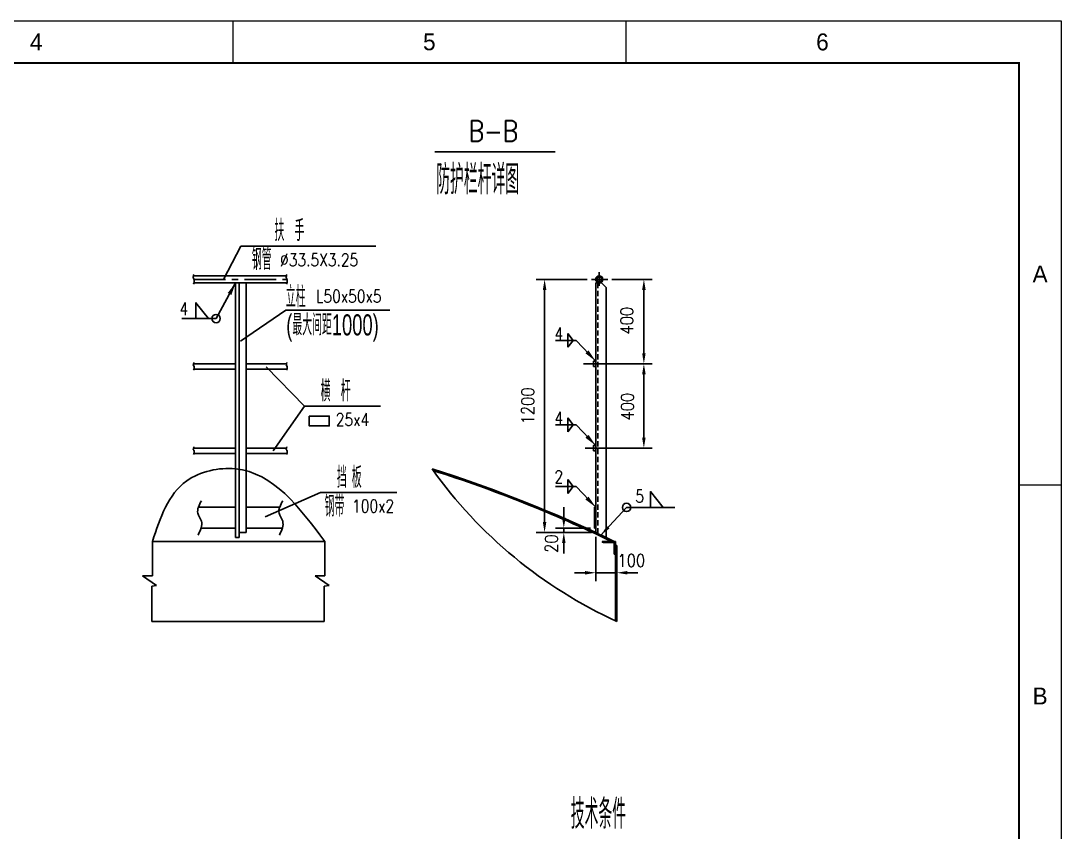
# Model space of a CAD drawing. Extents: x 148 to 221443, y -36682 to 6758.
# Drawn here: x 35430 to 40361, y -31553 to -27708 of the extents above; entities that cross this region are included whole.
import ezdxf
from ezdxf.enums import TextEntityAlignment as Align

# ---------------------------------------------------------------- set-up
doc = ezdxf.new("R2010")
doc.units = 0
doc.header["$LTSCALE"] = 10
doc.header["$MEASUREMENT"] = 0
for name, pattern in [('CENTERX2', [4, 2.5, -0.5, 0.5, -0.5]), ('HIDDENX2', [0.75, 0.5, -0.25]), ('PHANTOM', [2.5, 1.25, -0.25, 0.25, -0.25, 0.25, -0.25])]:
    doc.linetypes.add(name, pattern=pattern)
for name, color, linetype in [('2', 4, 'Continuous'), ('2-FAT-LINE', 6, 'Continuous'), ('4', 1, 'CENTERX2'), ('6', 4, 'PHANTOM'), ('CENTER', 1, 'CENTERX2')]:
    doc.layers.add(name, color=color, linetype=linetype)
doc.layers.add('2（细实线）', color=3, linetype='Continuous', lineweight=20)
doc.layers.add('图框层', color=7, linetype='Continuous', lineweight=15)
doc.styles.add('HZ', font='ROMS.SHX', dxfattribs={"width": 0.75, "bigfont": 'GBCBIG.SHX'})
doc.styles.get("Standard").update_dxf_attribs({"font": 'wison_e.shx', "width": 0.75, "bigfont": 'wison_c.shx'})
doc.styles.add('XW', font='ROMANS.shx', dxfattribs={"width": 0.85})
doc.dimstyles.new('LDIM2', dxfattribs={"dimscale": 80, "dimtxt": 3, "dimasz": 3, "dimexe": 2, "dimexo": 1, "dimgap": 1, "dimtad": 0, "dimdec": 0, "dimzin": 0, "dimdsep": 46, "dimtxsty": 'Standard', "dimcen": 2, "dimclrd": 3, "dimclre": 3, "dimclrt": 3, "dimadec": 0, "dimazin": 0, "dimtfac": 0.666667, "dimtdec": 0, "dimtofl": 0, "dimtmove": 2, "dimatfit": 3, "dimfxl": 1, "dimtvp": 1.333333, "dimtolj": 1, "dimtzin": 0, "dimarcsym": 0})

# ---------------------------------------------------------------- blocks, each defined once
blk = doc.blocks.new('*D1892')
at = {"layer": '2', "color": 3, "linetype": 'Continuous', "lineweight": -2}
for p, q in [((38231.7, -28933.1), (38423.2, -28933.1)), ((38383.2, -28983.1), (38383.2, -29283.1)), ((38174.8, -29333.1), (38423.2, -29333.1))]:
    blk.add_line(p, q, dxfattribs=at)
at = {"layer": '2', "color": 3}
for points in [[(38391.6, -28983.1), (38374.9, -28983.1), (38383.2, -28933.1)], [(38374.9, -29283.1), (38391.6, -29283.1), (38383.2, -29333.1)]]:
    blk.add_solid(points, dxfattribs=at)
at = {"layer": 'Defpoints', "color": 0}
for p in [(38211.7, -28933.1), (38154.8, -29333.1), (38383.2, -29333.1)]:
    blk.add_point(p, dxfattribs=at)
at = {"layer": '2', "color": 3, "insert": (38302.4, -29129.4), "char_height": 60, "attachment_point": 5, "rotation": 90, "style": 'XW'}
blk.add_mtext('\\A1;400', dxfattribs=at)
blk = doc.blocks.new('*D1893')
at = {"layer": '2', "color": 3, "linetype": 'Continuous', "lineweight": -2}
for p, q in [((38115, -28933.1), (37872.6, -28933.1)), ((37912.6, -28983.1), (37912.6, -30083.1)), ((38134.8, -30133.1), (37872.6, -30133.1))]:
    blk.add_line(p, q, dxfattribs=at)
at = {"layer": '2', "color": 3}
for points in [[(37921, -28983.1), (37904.3, -28983.1), (37912.6, -28933.1)], [(37904.3, -30083.1), (37921, -30083.1), (37912.6, -30133.1)]]:
    blk.add_solid(points, dxfattribs=at)
at = {"layer": 'Defpoints', "color": 0}
for p in [(38135, -28933.1), (37912.6, -30133.1), (38154.8, -30133.1)]:
    blk.add_point(p, dxfattribs=at)
at = {"layer": '2', "color": 3, "insert": (37832.6, -29532.8), "char_height": 60, "attachment_point": 5, "rotation": 90, "style": 'XW'}
blk.add_mtext('\\A1;1200', dxfattribs=at)
blk = doc.blocks.new('*D1894')
at = {"layer": '2', "color": 3, "linetype": 'Continuous', "lineweight": -2}
for p, q in [((38174.8, -29333.1), (38423.2, -29333.1)), ((38383.2, -29383.1), (38383.2, -29683.1)), ((38174.8, -29733.1), (38423.2, -29733.1))]:
    blk.add_line(p, q, dxfattribs=at)
at = {"layer": '2', "color": 3}
for points in [[(38391.6, -29383.1), (38374.9, -29383.1), (38383.2, -29333.1)], [(38374.9, -29683.1), (38391.6, -29683.1), (38383.2, -29733.1)]]:
    blk.add_solid(points, dxfattribs=at)
at = {"layer": 'Defpoints', "color": 0}
for p in [(38154.8, -29333.1), (38154.8, -29733.1), (38383.2, -29733.1)]:
    blk.add_point(p, dxfattribs=at)
at = {"layer": '2', "color": 3, "insert": (38305.1, -29536.7), "char_height": 60, "attachment_point": 5, "rotation": 90, "style": 'XW'}
blk.add_mtext('\\A1;400', dxfattribs=at)
blk = doc.blocks.new('*D1895')
at = {"layer": '2', "color": 3, "linetype": 'Continuous', "lineweight": -2}
for p, q in [((38154.8, -30153.1), (38154.8, -30363.7)), ((38254.8, -30214.8), (38254.8, -30363.7)), ((38104.8, -30323.7), (38054.8, -30323.7)), ((38304.8, -30323.7), (38354.8, -30323.7))]:
    blk.add_line(p, q, dxfattribs=at)
at = {"layer": '2', "color": 3}
for points in [[(38104.8, -30332.1), (38104.8, -30315.4), (38154.8, -30323.7)], [(38304.8, -30315.4), (38304.8, -30332.1), (38254.8, -30323.7)]]:
    blk.add_solid(points, dxfattribs=at)
at = {"layer": 'Defpoints', "color": 0}
for p in [(38154.8, -30133.1), (38254.8, -30194.8), (38254.8, -30323.7)]:
    blk.add_point(p, dxfattribs=at)
at = {"layer": '2', "color": 3, "insert": (38323.6, -30265.6), "char_height": 60, "attachment_point": 5, "style": 'XW'}
blk.add_mtext('\\A1;100', dxfattribs=at)
blk = doc.blocks.new('*D1896')
at = {"layer": '2', "color": 3, "linetype": 'Continuous', "lineweight": -2}
for p, q in [((38003.7, -30063.1), (38003.7, -30013.1)), ((38129.8, -30113.1), (37963.7, -30113.1)), ((38134.8, -30133.1), (37963.7, -30133.1)), ((38003.7, -30183.1), (38003.7, -30233.1))]:
    blk.add_line(p, q, dxfattribs=at)
at = {"layer": '2', "color": 3}
for points in [[(37995.4, -30063.1), (38012.1, -30063.1), (38003.7, -30113.1)], [(38012.1, -30183.1), (37995.4, -30183.1), (38003.7, -30133.1)]]:
    blk.add_solid(points, dxfattribs=at)
at = {"layer": 'Defpoints', "color": 0}
for p in [(38149.8, -30113.1), (38003.7, -30133.1), (38154.8, -30133.1)]:
    blk.add_point(p, dxfattribs=at)
at = {"layer": '2', "color": 3, "insert": (37944.7, -30185.6), "char_height": 60, "attachment_point": 5, "rotation": 90, "style": 'XW'}
blk.add_mtext('\\A1;20', dxfattribs=at)
blk = doc.blocks.new('a2')
for p, q in [((15708.75, 10126.74), (15708.75, 10116.74)), ((15801.92, 10126.74), (15801.92, 10116.74)), ((15905.09, 10016.74), (15895.09, 10016.74))]:
    blk.add_line(p, q)
at = {"layer": '图框层', "ltscale": 10}
blk.add_lwpolyline([(15311.09, 10126.74), (15905.09, 10126.74), (15905.09, 9706.74), (15311.09, 9706.74)], close=True, dxfattribs=at)
at = {"layer": '图框层', "ltscale": 10, "const_width": 0.5}
blk.add_lwpolyline([(15336.09, 10116.74), (15895.09, 10116.74), (15895.09, 9716.74), (15336.09, 9716.74)], close=True, dxfattribs=at)
at = {"style": 'HZ'}
for s, p in [('4', (15662.17, 10121.74)), ('5', (15755.34, 10121.74)), ('6', (15848.5, 10121.74)), ('A', (15900.09, 10066.74)), ('B', (15900.09, 9966.74))]:
    blk.add_text(s, height=4, dxfattribs=at).set_placement(p, align=Align.MIDDLE)

msp = doc.modelspace()

# ---------------------------------------------------------------- linework, layer by layer
at = {"linetype": 'Continuous'}
for p, q in [((36248.3687, -28916.3469), (36689.2083, -28916.3469)), ((36250.5581, -28949.8469), (36691.3977, -28949.8469)), ((36448.1854, -28949.8469), (36448.1854, -30156.6618)), ((36464.5133, -28949.8469), (36464.5133, -30156.6618)), ((36498.1854, -28949.8469), (36498.1854, -30133.0969)), ((38154.8228, -28949.8469), (38154.8228, -30133.0969)), ((38182.937, -28949.8469), (38154.8228, -28949.8469)), ((38182.937, -28949.8469), (38204.8228, -28971.7327)), ((38204.8228, -28971.7327), (38204.8228, -30156.6618)), ((36247.8197, -29333.0969), (36448.1854, -29333.0969)), ((36498.1854, -29333.0969), (36688.6593, -29333.0969)), ((36250.976, -29358.0969), (36448.1854, -29358.0969)), ((36498.1854, -29358.0969), (36691.8157, -29358.0969)), ((36247.8197, -29733.0969), (36448.1854, -29733.0969)), ((36498.1854, -29733.0969), (36688.6593, -29733.0969)), ((36250.976, -29758.0969), (36448.1854, -29758.0969)), ((36498.1854, -29758.0969), (36691.8157, -29758.0969)), ((36271.5184, -30013.0969), (36448.1854, -30013.0969)), ((36498.1854, -30013.0969), (36656.9083, -30013.0969)), ((38149.8228, -30113.0969), (38149.8228, -30013.0969)), ((36283.7625, -30113.0969), (36448.1854, -30113.0969)), ((36498.1854, -30113.0969), (36669.1524, -30113.0969)), ((38154.8228, -30113.0969), (38149.8228, -30113.0969)), ((36464.5133, -30156.6618), (36448.1854, -30156.6618)), ((36464.5133, -30133.0969), (36498.1854, -30133.0969))]:
    msp.add_line(p, q, dxfattribs=at)
for points in [[(38154.8228, -29320.5969), (38144.8228, -29320.5969), (38144.8228, -29345.5969), (38154.8228, -29345.5969)], [(38154.8228, -29720.5969), (38144.8228, -29720.5969), (38144.8228, -29745.5969), (38154.8228, -29745.5969)]]:
    msp.add_lwpolyline(points, dxfattribs=at)
for radius in [16.75, 11.75]:
    msp.add_circle((38171.7351, -28933.0969), radius, dxfattribs=at)
msp.add_arc((35448.8228, -35939.5071), 6406, 64.51837148, 65.01275547, dxfattribs=at)
at = {"layer": '2', "color": 3, "linetype": 'Continuous'}
for p, q in [((37392.7882, -28328.813), (37962.2533, -28328.813)), ((36472.5672, -28775.8213), (36390.3788, -28933.0969)), ((37112.9148, -28775.8213), (36472.5672, -28775.8213)), ((36448.1854, -28949.8469), (36355.3738, -29119.0009)), ((36686.3779, -29079.2785), (36471.5401, -29226.6083)), ((37178.9443, -29079.2785), (36686.3779, -29079.2785)), ((36355.3738, -29119.0009), (36192.4985, -29119.0009)), ((38062.0112, -29222.4861), (37964.2861, -29222.4861)), ((38154.8228, -29320.5969), (38062.0112, -29222.4861)), ((36774.0957, -29534.147), (36592.4745, -29348.1038)), ((36774.0957, -29534.147), (36625.5204, -29746.0768)), ((37135.5641, -29534.147), (36774.0957, -29534.147)), ((38062.0112, -29622.4861), (37964.2861, -29622.4861)), ((38154.8228, -29720.5969), (38062.0112, -29622.4861)), ((38062.0112, -29914.9861), (37964.2861, -29914.9861)), ((38154.8228, -30013.0969), (38062.0112, -29914.9861)), ((36851.0017, -29943.6811), (36587.6717, -30058.0495)), ((37212.47, -29943.6811), (36851.0017, -29943.6811)), ((38149.8228, -30013.0969), (38154.8228, -30013.0969)), ((38301.277, -30014.1496), (38179.8502, -30144.8262)), ((38529.3024, -30014.1496), (38301.277, -30014.1496))]:
    msp.add_line(p, q, dxfattribs=at)
at = {"layer": '2', "color": 7, "linetype": 'Continuous'}
for p, q in [((38048.4085, -29222.4861), (38022.1677, -29189.7174)), ((38022.1677, -29189.7174), (38022.1677, -29222.4861)), ((38048.4085, -29222.4861), (38022.1677, -29255.2547)), ((38022.1677, -29255.2547), (38022.1677, -29222.4861)), ((38048.4085, -29622.4861), (38022.1677, -29589.7174)), ((38022.1677, -29589.7174), (38022.1677, -29622.4861)), ((38048.4085, -29622.4861), (38022.1677, -29655.2547)), ((38022.1677, -29655.2547), (38022.1677, -29622.4861)), ((38048.4085, -29914.9861), (38022.1677, -29882.2174)), ((38022.1677, -29882.2174), (38022.1677, -29914.9861)), ((38022.1677, -29894.7174), (38022.1677, -29927.4861)), ((38048.4085, -29914.9861), (38022.1677, -29947.7547)), ((38022.1677, -29947.7547), (38022.1677, -29914.9861))]:
    msp.add_line(p, q, dxfattribs=at)
at = {"layer": '2', "color": 3, "linetype": 'Continuous'}
msp.add_lwpolyline([(36796.7472, -29581.5404), (36891.7286, -29581.5404), (36891.7286, -29627.6431), (36796.7472, -29627.6431)], close=True, dxfattribs=at)
for centre in [(36355.3738, -29119.0009), (38301.277, -30014.1496)]:
    msp.add_circle(centre, 20, dxfattribs=at)
for points in [[(36410.5565, -28997.6388), (36428.0906, -29007.2594), (36448.1854, -28949.8469)], [(38120.8544, -29270.1375), (38106.3253, -29283.8818), (38154.8228, -29320.5969)], [(38120.8544, -29670.1375), (38106.3253, -29683.8818), (38154.8228, -29720.5969)], [(38120.8544, -29962.6375), (38106.3253, -29976.3818), (38154.8228, -30013.0969)], [(38220.3129, -30113.6215), (38208.006, -30102.1857), (38179.8519, -30144.8245)]]:
    msp.add_solid(points, dxfattribs=at)
at = {"layer": '2-FAT-LINE', "linetype": 'Continuous'}
for p, q in [((36053.5131, -30174.8215), (36053.5131, -30338.2561)), ((36870.9527, -30174.8215), (36870.9527, -30338.2561)), ((36007.1974, -30338.2561), (36073.3631, -30384.599)), ((36053.5131, -30338.2561), (36007.1974, -30338.2561)), ((36824.637, -30338.2561), (36890.8027, -30384.599)), ((36870.9527, -30338.2561), (36824.637, -30338.2561)), ((36073.3631, -30384.599), (36050.2045, -30387.9133)), ((36050.2045, -30387.9133), (36050.2045, -30554.1419)), ((36890.8027, -30384.599), (36867.6442, -30387.9133)), ((36867.6442, -30387.9133), (36867.6442, -30554.1419)), ((36867.6442, -30554.1419), (36050.2045, -30554.1419))]:
    msp.add_line(p, q, dxfattribs=at)
msp.add_arc((39165.743, -28558.9056), 2193.3407, 215.4577375, 245.4610486, dxfattribs=at)
for points in [[(36250.3583, -28910.4795), (36247.4047, -28924.313), (36251.8351, -28939.7817), (36248.5123, -28955.6466)], [(36691.1979, -28910.4795), (36688.2444, -28924.313), (36692.6748, -28939.7817), (36689.3519, -28955.6466)], [(36250.3583, -29327.0016), (36247.4047, -29338.808), (36251.8351, -29348.0317), (36248.5123, -29363.8966)], [(36691.1979, -29327.0016), (36688.2444, -29338.808), (36692.6748, -29348.0317), (36689.3519, -29363.8966)], [(36250.3583, -29727.0016), (36247.4047, -29738.808), (36251.8351, -29748.0317), (36248.5123, -29763.8966)], [(36691.1979, -29727.0016), (36688.2444, -29738.808), (36692.6748, -29748.0317), (36689.3519, -29763.8966)], [(36053.5131, -30174.8215), (36216.1106, -29888.5707), (36447.2464, -29831.2675), (36870.9527, -30174.8215)], [(36286.0861, -29982.1576), (36269.0819, -30041.6207), (36285.7591, -30079.2453), (36270.0629, -30144.9736)], [(36671.476, -29982.1576), (36654.4718, -30041.6207), (36671.149, -30079.2453), (36655.4528, -30144.9736)]]:
    msp.add_spline(points, degree=3, dxfattribs=at)
at = {"layer": '4', "linetype": 'HIDDENX2', "ltscale": 5}
msp.add_line((38164.8228, -28949.8469), (38164.8228, -30137.7677), dxfattribs=at)
at = {"layer": '6', "color": 3, "linetype": 'ByBlock'}
for p, q in [((38003.732, -30113.0969), (38003.732, -30133.0969)), ((38154.8228, -30323.7475), (38254.8228, -30323.7475))]:
    msp.add_line(p, q, dxfattribs=at)
at = {"layer": '6', "color": 3, "linetype": 'Continuous', "ltscale": 10}
for p, q in [((36053.6469, -30174.8215), (36870.9527, -30174.8215)), ((38185.8228, -30174.8215), (38248.8228, -30174.8215)), ((38248.8228, -30551.3917), (38248.8228, -30174.8215)), ((38191.8228, -30180.8215), (38242.8228, -30180.8215)), ((38242.8228, -30180.8215), (38242.8228, -30231.8215)), ((38248.8228, -30194.8215), (38254.8228, -30194.8215)), ((38254.8228, -30194.8215), (38254.8228, -30554.1419))]:
    msp.add_line(p, q, dxfattribs=at)
at = {"layer": '6', "color": 7, "linetype": 'ByBlock'}
for points in [[(36259.8089, -29119.0009), (36319.8322, -29119.0009), (36259.8089, -29044.2494)], [(38415.2897, -30014.1496), (38475.3129, -30014.1496), (38415.2897, -29939.3981)]]:
    msp.add_lwpolyline(points, close=True, dxfattribs=at)
at = {"layer": '6', "color": 3, "linetype": 'Continuous', "ltscale": 10}
for centre, radius, start, end in [((35448.8228, -35939.5071), 6406, 65.01275547, 72.46222909), ((35448.8228, -35939.5071), 6400, 64.25446917, 72.3905597), ((38191.8228, -30174.8215), 6, 180, 270), ((35448.8228, -35939.5071), 6406, 64.14341212, 64.51837148), ((38248.8228, -30231.8215), 6, 180, 270)]:
    msp.add_arc(centre, radius, start, end, dxfattribs=at)
at = {"layer": 'CENTER', "ltscale": 6}
msp.add_line((36249.9544, -28933.0969), (36690.794, -28933.0969), dxfattribs=at)
at = {"layer": 'CENTER', "linetype": 'CENTERX2', "ltscale": 6}
for p, q in [((38135.0053, -28933.0969), (38211.7351, -28933.0969)), ((38171.7351, -28963.7455), (38171.7351, -28899.5067)), ((38174.8228, -29333.0969), (38097.3128, -29333.0969)), ((38174.8228, -29733.0969), (38105.5618, -29733.0969))]:
    msp.add_line(p, q, dxfattribs=at)

# ---------------------------------------------------------------- block references
at = {"layer": '2（细实线）', "xscale": 20, "yscale": 20, "zscale": 20}
msp.add_blockref('a2', (-277740.422, -230242.7026), dxfattribs=at)

# ---------------------------------------------------------------- texts
at = {"layer": '2', "color": 3, "linetype": 'Continuous'}
for s, height, style, width, p in [('B-B', 100, 'XW', 0.8, (37553.0542, -28280.5571)), ('防护栏杆详图', 140, 'HZ', 0.65, (37398.9638, -28529.914)), ('扶  手', 100, 'HZ', 0.65, (36632.4051, -28751.859)), ('钢管', 100, 'HZ', 0.65, (36525.2788, -28888.2293)), ('立柱', 100, 'HZ', 0.65, (36686.0562, -29066.2515)), ('L50x50x5', 60, 'XW', 0.8, (36829.2064, -29043.2781)), ('(最大间距1000)', 100, 'HZ', 0.65, (36688.1, -29198.9998)), ('横  杆', 100, 'HZ', 0.65, (36850.9919, -29511.9336)), ('25x4', 60, 'XW', 0.8, (36923.0653, -29627.8816)), ('挡 板', 100, 'HZ', 0.65, (36927.8979, -29921.4677)), ('钢带', 100, 'HZ', 0.65, (36869.9479, -30058.4762)), ('100x2', 60, 'XW', 0.8, (36999.9713, -30037.4157)), ('技术条件', 139.99999, 'HZ', 0.65, (38036.6707, -31537.038))]:
    msp.add_text(s, height=height, dxfattribs=dict(at, style=style, width=width)).set_placement(p)
at = {"layer": '2', "color": 3, "style": 'XW', "width": 0.8}
msp.add_text('%%C33.5X3.25', height=60, dxfattribs=at).set_placement((36659.0966, -28871.1108))
at = {"layer": '2', "color": 3, "linetype": 'Continuous', "style": 'XW', "width": 0.8}
for s, p in [('4', (36223.3362, -29072.3392)), ('4', (38000.2841, -29191.1274)), ('4', (38000.2841, -29591.1274)), ('2', (38000.2841, -29869.022)), ('5', (38384.0324, -29961.0165))]:
    msp.add_text(s, height=60, dxfattribs=at).set_placement(p, align=Align.MIDDLE_RIGHT)

# ---------------------------------------------------------------- dimensions: what is measured, and where the dimension line sits
at = {"layer": '2', "color": 1, "linetype": 'Continuous'}
for base, p1, p2, text, override, picture, middle in [((37912.6412, -30133.0969), (38135.0053, -28933.0969), (38154.8228, -30133.0969), '1200', {"dimscale": 20, "dimasz": 2.5, "dimtxsty": 'XW', "dimadec": 2, "dimtmove": 0}, '*D1893', (37912.6412, -29532.8211)), ((38383.2324, -29333.0969), (38211.7351, -28933.0969), (38154.8228, -29333.0969), '400', {"dimscale": 20, "dimasz": 2.5, "dimtxsty": 'XW', "dimadec": 2}, '*D1892', (38302.4134, -29129.3807)), ((38383.2324, -29733.0969), (38154.8228, -29333.0969), (38154.8228, -29733.0969), '400', {"dimscale": 20, "dimasz": 2.5, "dimtxsty": 'XW', "dimadec": 2}, '*D1894', (38305.1203, -29536.7155))]:
    dim = msp.add_linear_dim(base=base, p1=p1, p2=p2, angle=90, text=text, dimstyle='LDIM2', override=override, dxfattribs=at)
    dim.commit()
    dim.dimension.update_dxf_attribs({"geometry": picture, "text_midpoint": middle, "dimtype": 160})
dim = msp.add_linear_dim(base=(38003.732, -30133.0969), p1=(38149.8228, -30113.0969), p2=(38154.8228, -30133.0969), angle=90, dimstyle='LDIM2', override={"dimscale": 20, "dimasz": 2.5, "dimtxsty": 'XW', "dimadec": 2}, dxfattribs=at)
dim.commit()
dim.dimension.update_dxf_attribs({"geometry": '*D1896', "text_midpoint": (37944.7007, -30185.6467), "dimtype": 160})
at = {"layer": '2', "color": 3, "linetype": 'Continuous'}
dim = msp.add_linear_dim(base=(38254.8228, -30323.7475), p1=(38154.8228, -30133.0969), p2=(38254.8228, -30194.8215), text='100', dimstyle='LDIM2', override={"dimscale": 20, "dimasz": 2.5, "dimtxsty": 'XW', "dimadec": 2}, dxfattribs=at)
dim.commit()
dim.dimension.update_dxf_attribs({"geometry": '*D1895', "text_midpoint": (38323.5639, -30265.6294), "dimtype": 160})

doc.saveas('drawing.dxf')
